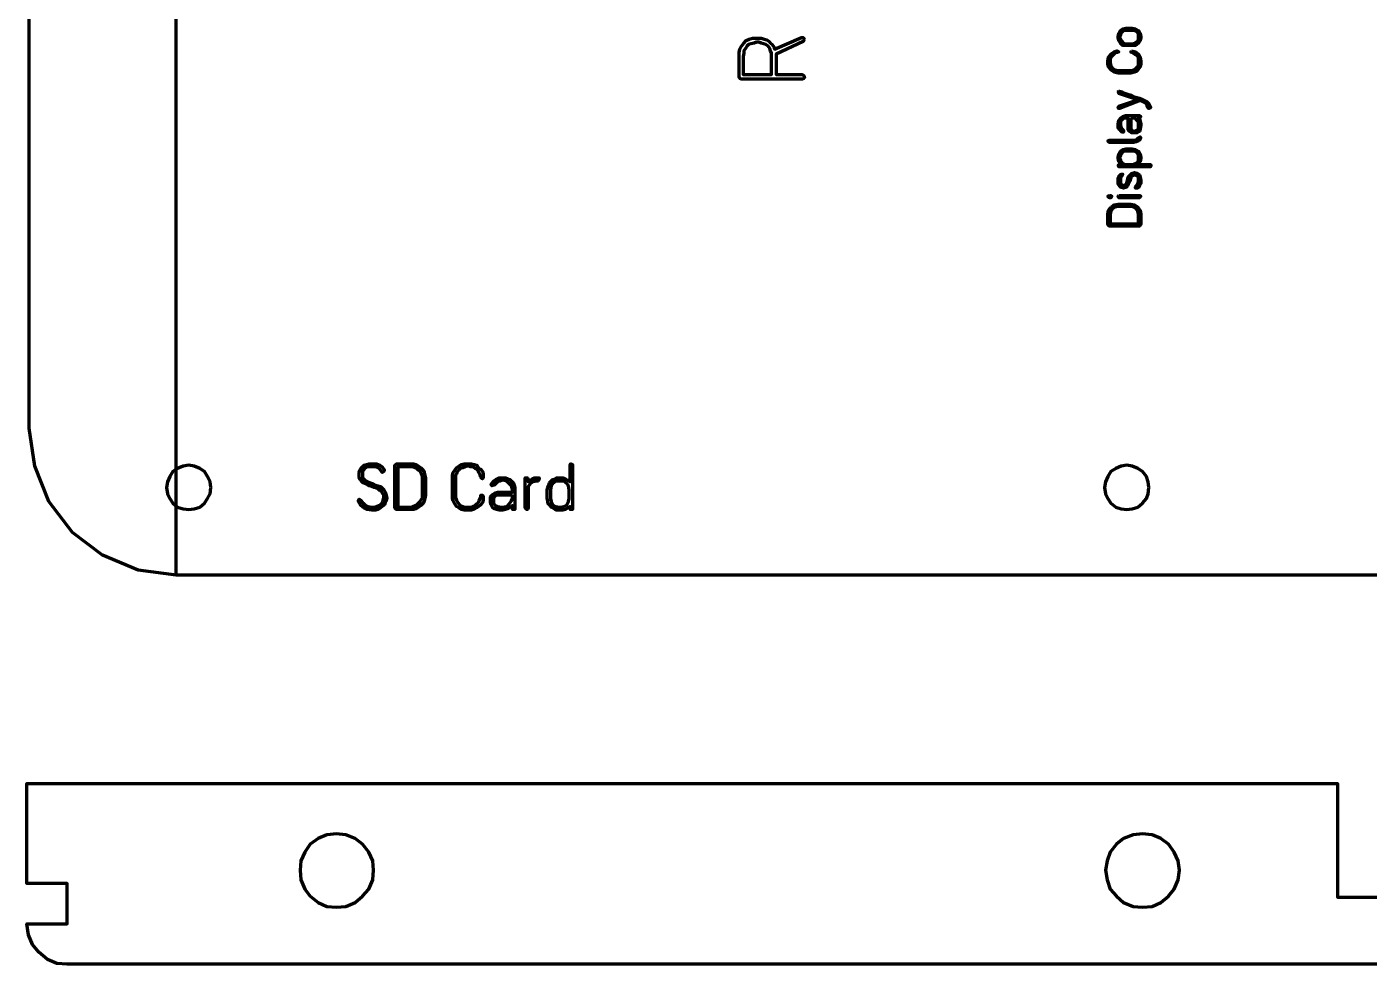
# Model space of a CAD drawing. Header units: inches. Extents: x 11 to 603, y -2 to 300.
# Drawn here: x 10.8 to 110.4, y 5.4 to 74.9 of the extents above; entities that cross this region are included whole.
import ezdxf

# ---------------------------------------------------------------- set-up
doc = ezdxf.new("R2010")
doc.units = ezdxf.units.IN
doc.header["$MEASUREMENT"] = 0
doc.layers.get('0').update_dxf_attribs({"color": 250, "linetype": 'CONTINUOUS', "lineweight": 100})
doc.layers.add('P', color=250, linetype='CONTINUOUS', lineweight=100)

msp = doc.modelspace()

# ---------------------------------------------------------------- linework, layer by layer
at = {"linetype": 'ByBlock'}
msp.add_line((21.875, 34.25), (21.875, 296.95), dxfattribs=at)
at = {"layer": 'P', "color": 0, "linetype": 'Continuous'}
for points in [[(184.591, 35.714), (181.955, 34.601), (179.143, 34.25), (21.875, 34.25), (19.064, 34.601), (16.428, 35.714), (14.202, 37.413), (12.445, 39.697), (11.39, 42.333), (10.98, 45.145), (10.98, 286.114)], [(91.928, 74.665), (92.104, 74.782), (92.338, 74.841), (92.807, 74.841), (93.041, 74.782), (93.275, 74.665), (93.393, 74.431), (93.451, 74.197), (93.451, 74.138), (93.393, 73.904), (93.275, 73.728), (93.041, 73.552), (92.807, 73.552), (92.338, 73.552), (92.104, 73.552), (91.928, 73.728), (91.811, 73.904), (91.752, 74.138), (91.752, 74.197), (91.811, 74.431), (91.928, 74.665)], [(68.499, 74.021), (68.382, 73.845), (66.39, 72.908), (66.39, 72.732), (66.39, 71.385), (68.323, 71.385), (68.44, 71.327), (68.499, 71.21), (68.44, 71.092), (68.323, 71.034), (63.813, 71.034), (63.696, 71.092), (63.637, 71.21), (63.637, 72.732), (63.637, 73.025), (63.696, 73.26), (63.813, 73.494), (63.989, 73.728), (64.165, 73.904), (64.399, 74.021), (64.633, 74.08), (64.926, 74.08), (65.102, 74.08), (65.278, 74.08), (65.512, 74.021), (65.688, 73.962), (65.863, 73.845), (65.98, 73.728), (66.098, 73.611), (66.215, 73.435), (66.273, 73.26), (68.265, 74.138), (68.382, 74.138), (68.499, 74.021)], [(66.039, 72.732), (66.039, 72.967), (65.98, 73.142), (65.922, 73.318), (65.805, 73.494), (65.629, 73.611), (65.453, 73.67), (65.278, 73.728), (65.102, 73.787), (64.926, 73.787), (64.75, 73.728), (64.516, 73.67), (64.34, 73.611), (64.223, 73.494), (64.106, 73.318), (63.989, 73.142), (63.989, 72.967), (63.93, 72.732), (63.93, 71.385), (66.039, 71.385), (66.039, 72.732)], [(92.338, 74.665), (92.163, 74.665), (92.045, 74.548), (91.928, 74.372), (91.87, 74.197), (91.87, 74.138), (91.928, 73.962), (92.045, 73.845), (92.163, 73.728), (92.338, 73.67), (92.807, 73.67), (92.983, 73.728), (93.158, 73.845), (93.275, 73.962), (93.275, 74.138), (93.275, 74.197), (93.275, 74.372), (93.158, 74.548), (92.983, 74.665), (92.807, 74.665), (92.338, 74.665)], [(92.748, 73.142), (93.041, 73.084), (93.275, 72.908), (93.393, 72.674), (93.451, 72.381), (93.451, 72.264), (93.451, 72.147), (93.393, 71.971), (93.217, 71.737), (93.1, 71.62), (92.983, 71.561), (92.69, 71.502), (91.752, 71.502), (91.46, 71.561), (91.225, 71.737), (91.05, 71.971), (90.991, 72.147), (90.991, 72.264), (90.991, 72.381), (91.05, 72.674), (91.225, 72.908), (91.46, 73.084), (91.694, 73.142), (91.811, 73.084), (91.694, 73.025), (91.518, 72.967), (91.342, 72.791), (91.167, 72.615), (91.167, 72.381), (91.167, 72.264), (91.225, 72.03), (91.342, 71.854), (91.518, 71.737), (91.752, 71.678), (92.69, 71.678), (92.924, 71.737), (93.1, 71.854), (93.275, 72.03), (93.275, 72.264), (93.275, 72.381), (93.275, 72.615), (93.158, 72.791), (92.983, 72.908), (92.748, 73.025), (92.69, 73.084), (92.748, 73.142)], [(91.811, 70.155), (91.87, 70.155), (91.87, 70.155), (92.045, 70.097), (92.163, 70.038), (92.455, 69.921), (92.748, 69.862), (92.983, 69.745), (93.158, 69.687), (93.334, 69.628), (93.51, 69.569), (93.627, 69.511), (93.861, 69.394), (94.037, 69.218), (94.154, 68.984), (94.154, 68.925), (94.037, 68.867), (93.978, 68.925), (93.92, 69.101), (93.803, 69.277), (93.568, 69.394), (93.393, 69.452), (93.393, 69.452), (91.87, 68.867), (91.811, 68.867), (91.752, 68.925), (91.811, 69.042), (93.217, 69.511), (91.811, 69.979), (91.811, 70.038), (91.752, 70.097), (91.811, 70.155)], [(92.514, 68.339), (93.334, 68.339), (93.451, 68.281), (93.334, 68.164), (93.217, 68.164), (93.334, 68.105), (93.393, 67.929), (93.451, 67.695), (93.451, 67.637), (93.393, 67.344), (93.334, 67.168), (93.158, 67.051), (92.924, 67.051), (92.748, 67.051), (92.631, 67.168), (92.514, 67.285), (92.514, 67.519), (92.514, 68.164), (92.338, 68.164), (92.163, 68.164), (92.045, 68.047), (91.928, 67.871), (91.928, 67.695), (91.928, 67.637), (91.987, 67.402), (92.163, 67.227), (92.163, 67.109), (92.045, 67.109), (91.928, 67.227), (91.811, 67.344), (91.752, 67.461), (91.752, 67.637), (91.752, 67.695), (91.811, 67.988), (91.928, 68.164), (92.104, 68.281), (92.338, 68.339), (92.455, 68.339), (92.514, 68.339)], [(92.69, 68.164), (92.69, 67.519), (92.69, 67.519), (92.69, 67.344), (92.748, 67.285), (92.924, 67.168), (93.1, 67.227), (93.217, 67.285), (93.275, 67.402), (93.275, 67.637), (93.275, 67.695), (93.275, 67.871), (93.1, 68.047), (92.983, 68.164), (92.807, 68.164), (92.69, 68.164)], [(93.275, 66.465), (93.1, 66.407), (92.924, 66.348), (91.108, 66.348), (90.991, 66.465), (91.108, 66.524), (92.924, 66.524), (93.1, 66.524), (93.217, 66.641), (93.275, 66.699), (93.393, 66.758), (93.451, 66.699), (93.393, 66.582), (93.275, 66.465)], [(91.928, 65.704), (92.104, 65.821), (92.338, 65.879), (92.807, 65.879), (93.041, 65.821), (93.275, 65.704), (93.393, 65.469), (93.451, 65.235), (93.451, 65.177), (93.393, 64.942), (93.217, 64.708), (94.154, 64.708), (94.213, 64.649), (94.154, 64.532), (91.811, 64.532), (91.752, 64.649), (91.811, 64.708), (91.987, 64.708), (91.811, 64.942), (91.752, 65.177), (91.752, 65.235), (91.811, 65.469), (91.928, 65.704)], [(92.338, 65.704), (92.163, 65.704), (92.045, 65.587), (91.928, 65.411), (91.87, 65.235), (91.87, 65.177), (91.928, 65.001), (92.045, 64.825), (92.163, 64.766), (92.338, 64.708), (92.807, 64.708), (92.983, 64.766), (93.158, 64.825), (93.275, 65.001), (93.275, 65.177), (93.275, 65.235), (93.275, 65.411), (93.158, 65.587), (92.983, 65.704), (92.807, 65.704), (92.338, 65.704)], [(92.631, 63.888), (92.807, 64.064), (92.983, 64.122), (93.158, 64.064), (93.334, 63.946), (93.393, 63.771), (93.451, 63.536), (93.451, 63.478), (93.451, 63.302), (93.334, 63.185), (93.275, 63.009), (93.158, 62.951), (93.041, 62.951), (93.041, 63.068), (93.217, 63.244), (93.275, 63.478), (93.275, 63.536), (93.275, 63.712), (93.217, 63.829), (93.1, 63.888), (92.983, 63.946), (92.865, 63.888), (92.748, 63.829), (92.69, 63.712), (92.631, 63.478), (92.514, 63.244), (92.455, 63.126), (92.338, 63.009), (92.163, 62.951), (91.987, 63.009), (91.87, 63.126), (91.752, 63.244), (91.752, 63.478), (91.752, 63.536), (91.752, 63.712), (91.811, 63.829), (91.987, 64.005), (92.104, 64.005), (92.045, 63.888), (91.928, 63.712), (91.928, 63.536), (91.928, 63.478), (91.928, 63.302), (91.987, 63.244), (92.163, 63.126), (92.338, 63.244), (92.397, 63.361), (92.455, 63.536), (92.514, 63.771), (92.631, 63.888)], [(91.108, 62.424), (91.225, 62.424), (91.284, 62.365), (91.225, 62.248), (91.108, 62.248), (90.991, 62.365), (91.108, 62.424)], [(91.225, 61.545), (91.342, 61.604), (91.46, 61.721), (91.752, 61.779), (92.69, 61.779), (92.983, 61.721), (93.217, 61.545), (93.393, 61.311), (93.451, 61.018), (93.451, 60.256), (93.334, 60.139), (91.108, 60.139), (90.991, 60.256), (90.991, 61.018), (91.05, 61.311), (91.108, 61.428), (91.225, 61.545)], [(91.811, 62.424), (93.334, 62.424), (93.451, 62.365), (93.334, 62.248), (91.811, 62.248), (91.752, 62.365), (91.811, 62.424)], [(91.752, 61.604), (91.518, 61.545), (91.342, 61.428), (91.225, 61.252), (91.167, 61.018), (91.167, 60.315), (93.275, 60.315), (93.275, 61.018), (93.217, 61.252), (93.1, 61.428), (92.924, 61.545), (92.69, 61.604), (91.752, 61.604)], [(24.394, 41.162), (24.218, 41.572), (23.984, 41.923), (23.632, 42.157), (23.222, 42.333), (22.812, 42.392), (22.402, 42.333), (21.992, 42.157), (21.641, 41.923), (21.406, 41.572), (21.231, 41.162), (21.172, 40.752), (21.231, 40.283), (21.406, 39.932), (21.641, 39.58), (21.992, 39.287), (22.402, 39.17), (22.812, 39.112), (23.222, 39.17), (23.632, 39.287), (23.984, 39.58), (24.218, 39.932), (24.394, 40.283), (24.452, 40.752), (24.394, 41.162)], [(37.163, 40.693), (37.28, 40.576), (37.397, 40.4), (37.455, 40.166), (37.514, 39.99), (37.455, 39.756), (37.397, 39.639), (37.338, 39.463), (37.163, 39.346), (37.045, 39.229), (36.87, 39.112), (36.694, 39.053), (36.518, 39.053), (36.401, 39.053), (36.05, 39.112), (35.815, 39.229), (35.581, 39.404), (35.405, 39.697), (35.405, 39.814), (35.464, 39.873), (35.581, 39.814), (35.757, 39.58), (35.932, 39.404), (36.108, 39.346), (36.401, 39.287), (36.518, 39.287), (36.753, 39.346), (37.045, 39.463), (37.163, 39.58), (37.221, 39.697), (37.28, 39.99), (37.28, 40.166), (37.221, 40.283), (37.104, 40.459), (36.987, 40.517), (36.87, 40.634), (36.753, 40.693), (36.577, 40.752), (36.401, 40.81), (36.167, 40.869), (35.991, 40.986), (35.874, 41.044), (35.757, 41.103), (35.64, 41.22), (35.522, 41.337), (35.464, 41.513), (35.464, 41.689), (35.464, 41.864), (35.522, 42.04), (35.581, 42.157), (35.698, 42.274), (35.815, 42.392), (35.991, 42.45), (36.167, 42.509), (36.343, 42.509), (36.46, 42.509), (36.753, 42.509), (36.987, 42.392), (37.163, 42.274), (37.338, 42.04), (37.28, 41.923), (37.163, 41.864), (37.104, 41.923), (36.987, 42.099), (36.87, 42.216), (36.694, 42.274), (36.46, 42.274), (36.343, 42.274), (36.05, 42.274), (35.874, 42.157), (35.698, 41.923), (35.698, 41.689), (35.698, 41.454), (35.874, 41.279), (35.991, 41.22), (36.108, 41.162), (36.284, 41.103), (36.46, 41.044), (36.694, 40.927), (36.87, 40.869), (37.045, 40.81), (37.163, 40.693)], [(40.033, 42.216), (40.208, 42.04), (40.267, 41.864), (40.325, 41.63), (40.384, 41.454), (40.384, 40.166), (40.325, 39.932), (40.267, 39.756), (40.208, 39.58), (40.033, 39.404), (39.857, 39.287), (39.681, 39.17), (39.505, 39.112), (39.271, 39.112), (38.217, 39.112), (38.1, 39.229), (38.1, 42.392), (38.217, 42.509), (39.271, 42.509), (39.505, 42.509), (39.681, 42.45), (39.857, 42.333), (40.033, 42.216)], [(40.15, 41.454), (40.15, 41.572), (40.091, 41.747), (39.974, 41.923), (39.857, 42.04), (39.74, 42.157), (39.623, 42.216), (39.447, 42.274), (39.271, 42.274), (38.334, 42.274), (38.334, 39.287), (39.271, 39.287), (39.447, 39.346), (39.623, 39.404), (39.74, 39.463), (39.857, 39.58), (39.974, 39.697), (40.091, 39.873), (40.15, 39.99), (40.15, 40.166), (40.15, 41.454)], [(44.66, 40.049), (44.66, 39.814), (44.601, 39.639), (44.484, 39.463), (44.308, 39.346), (44.191, 39.229), (43.957, 39.112), (43.781, 39.053), (43.606, 39.053), (43.488, 39.053), (43.254, 39.053), (43.02, 39.112), (42.844, 39.229), (42.668, 39.346), (42.551, 39.522), (42.434, 39.756), (42.376, 39.932), (42.376, 40.166), (42.376, 41.454), (42.376, 41.63), (42.434, 41.864), (42.551, 42.04), (42.668, 42.216), (42.844, 42.333), (43.02, 42.45), (43.254, 42.509), (43.488, 42.509), (43.606, 42.509), (43.781, 42.509), (44.016, 42.45), (44.191, 42.392), (44.308, 42.216), (44.484, 42.099), (44.601, 41.923), (44.66, 41.747), (44.66, 41.513), (44.66, 41.454), (44.601, 41.396), (44.484, 41.513), (44.426, 41.689), (44.367, 41.806), (44.308, 41.923), (44.191, 42.099), (44.074, 42.157), (43.898, 42.274), (43.723, 42.274), (43.606, 42.333), (43.488, 42.333), (43.313, 42.274), (43.137, 42.216), (42.961, 42.157), (42.844, 42.04), (42.727, 41.923), (42.668, 41.747), (42.61, 41.63), (42.61, 41.454), (42.61, 40.166), (42.61, 39.99), (42.668, 39.814), (42.727, 39.697), (42.844, 39.522), (42.961, 39.404), (43.137, 39.346), (43.313, 39.287), (43.488, 39.287), (43.606, 39.287), (43.723, 39.287), (43.898, 39.346), (44.074, 39.404), (44.191, 39.522), (44.308, 39.639), (44.367, 39.756), (44.426, 39.932), (44.484, 40.049), (44.484, 40.166), (44.601, 40.166), (44.66, 40.107), (44.66, 40.049)], [(51.279, 42.392), (51.279, 39.229), (51.279, 39.112), (51.161, 39.112), (51.103, 39.112), (51.103, 39.229), (51.103, 39.346), (50.927, 39.229), (50.751, 39.112), (50.576, 39.053), (50.4, 39.053), (50.283, 39.053), (50.107, 39.053), (49.99, 39.112), (49.814, 39.229), (49.697, 39.287), (49.58, 39.463), (49.463, 39.58), (49.463, 39.756), (49.404, 39.932), (49.404, 40.576), (49.463, 40.752), (49.521, 40.927), (49.58, 41.103), (49.697, 41.22), (49.814, 41.337), (49.99, 41.396), (50.107, 41.454), (50.283, 41.454), (50.4, 41.454), (50.576, 41.454), (50.751, 41.396), (50.927, 41.279), (51.103, 41.162), (51.103, 42.392), (51.103, 42.45), (51.161, 42.509), (51.279, 42.45), (51.279, 42.392)], [(93.568, 39.58), (93.861, 39.932), (93.978, 40.283), (94.037, 40.752), (93.978, 41.162), (93.861, 41.572), (93.568, 41.923), (93.217, 42.157), (92.807, 42.333), (92.397, 42.392), (91.987, 42.333), (91.577, 42.157), (91.225, 41.923), (90.991, 41.572), (90.815, 41.162), (90.757, 40.752), (90.815, 40.283), (90.991, 39.932), (91.225, 39.58), (91.577, 39.287), (91.987, 39.17), (92.397, 39.112), (92.807, 39.17), (93.217, 39.287), (93.568, 39.58)], [(47.003, 40.4), (47.003, 39.17), (47.003, 39.112), (46.944, 39.112), (46.827, 39.112), (46.827, 39.17), (46.827, 39.404), (46.651, 39.287), (46.476, 39.17), (46.3, 39.112), (46.124, 39.053), (46.007, 39.053), (45.831, 39.053), (45.656, 39.112), (45.48, 39.17), (45.363, 39.229), (45.246, 39.463), (45.187, 39.639), (45.187, 39.814), (45.187, 40.049), (45.363, 40.224), (45.538, 40.342), (45.714, 40.4), (45.89, 40.4), (46.827, 40.4), (46.827, 40.576), (46.768, 40.869), (46.593, 41.044), (46.417, 41.22), (46.124, 41.279), (46.066, 41.279), (45.89, 41.22), (45.714, 41.162), (45.597, 41.044), (45.48, 40.927), (45.304, 40.869), (45.246, 40.986), (45.421, 41.22), (45.597, 41.337), (45.831, 41.454), (46.066, 41.454), (46.124, 41.454), (46.3, 41.454), (46.476, 41.396), (46.651, 41.337), (46.768, 41.22), (46.886, 41.103), (46.944, 40.927), (47.003, 40.752), (47.003, 40.576), (47.003, 40.459), (47.003, 40.4)], [(48.819, 41.337), (48.701, 41.22), (48.643, 41.22), (48.35, 41.162), (48.174, 41.044), (47.999, 40.81), (47.999, 40.576), (47.999, 39.229), (47.94, 39.112), (47.881, 39.112), (47.764, 39.229), (47.764, 41.337), (47.764, 41.454), (47.881, 41.454), (47.94, 41.454), (47.999, 41.337), (47.999, 41.162), (48.116, 41.279), (48.291, 41.396), (48.467, 41.454), (48.643, 41.454), (48.701, 41.454), (48.819, 41.454), (48.819, 41.337)], [(51.044, 40.576), (50.986, 40.869), (50.869, 41.044), (50.634, 41.22), (50.4, 41.22), (50.283, 41.22), (50.049, 41.22), (49.814, 41.044), (49.697, 40.869), (49.639, 40.576), (49.639, 39.932), (49.697, 39.697), (49.814, 39.463), (50.049, 39.346), (50.283, 39.287), (50.4, 39.287), (50.634, 39.346), (50.869, 39.463), (50.986, 39.697), (51.044, 39.932), (51.044, 40.576)], [(46.827, 40.166), (45.831, 40.166), (45.831, 40.166), (45.656, 40.166), (45.48, 40.049), (45.421, 39.932), (45.421, 39.814), (45.421, 39.58), (45.538, 39.404), (45.714, 39.346), (46.007, 39.287), (46.124, 39.287), (46.358, 39.346), (46.476, 39.404), (46.593, 39.522), (46.768, 39.756), (46.827, 39.932), (46.827, 40.166)], [(125.842, 5.374), (13.792, 5.374), (13.03, 5.432), (12.328, 5.725), (11.683, 6.252), (11.215, 6.838), (10.922, 7.541), (10.805, 8.361), (13.792, 8.361), (13.792, 11.348), (10.805, 11.348), (10.805, 18.787), (108.036, 18.787), (108.036, 10.352), (119.165, 10.352)], [(31.832, 10.411), (32.418, 9.942), (33.062, 9.649), (33.765, 9.591), (34.468, 9.649), (35.171, 9.942), (35.698, 10.411), (36.167, 10.938), (36.46, 11.641), (36.518, 12.344), (36.46, 13.047), (36.167, 13.691), (35.698, 14.277), (35.171, 14.687), (34.468, 14.98), (33.765, 15.038), (33.062, 14.98), (32.418, 14.687), (31.832, 14.277), (31.422, 13.691), (31.13, 13.047), (31.071, 12.344), (31.13, 11.641), (31.422, 10.938), (31.832, 10.411)], [(94.915, 14.687), (94.271, 14.98), (93.568, 15.038), (92.865, 14.98), (92.163, 14.687), (91.635, 14.277), (91.167, 13.691), (90.932, 13.047), (90.815, 12.344), (90.932, 11.641), (91.167, 10.938), (91.635, 10.411), (92.163, 9.942), (92.865, 9.649), (93.568, 9.591), (94.271, 9.649), (94.915, 9.942), (95.501, 10.411), (95.911, 10.938), (96.204, 11.641), (96.321, 12.344), (96.204, 13.047), (95.911, 13.691), (95.501, 14.277), (94.915, 14.687)]]:
    msp.add_lwpolyline(points, dxfattribs=at)

doc.saveas('drawing.dxf')
